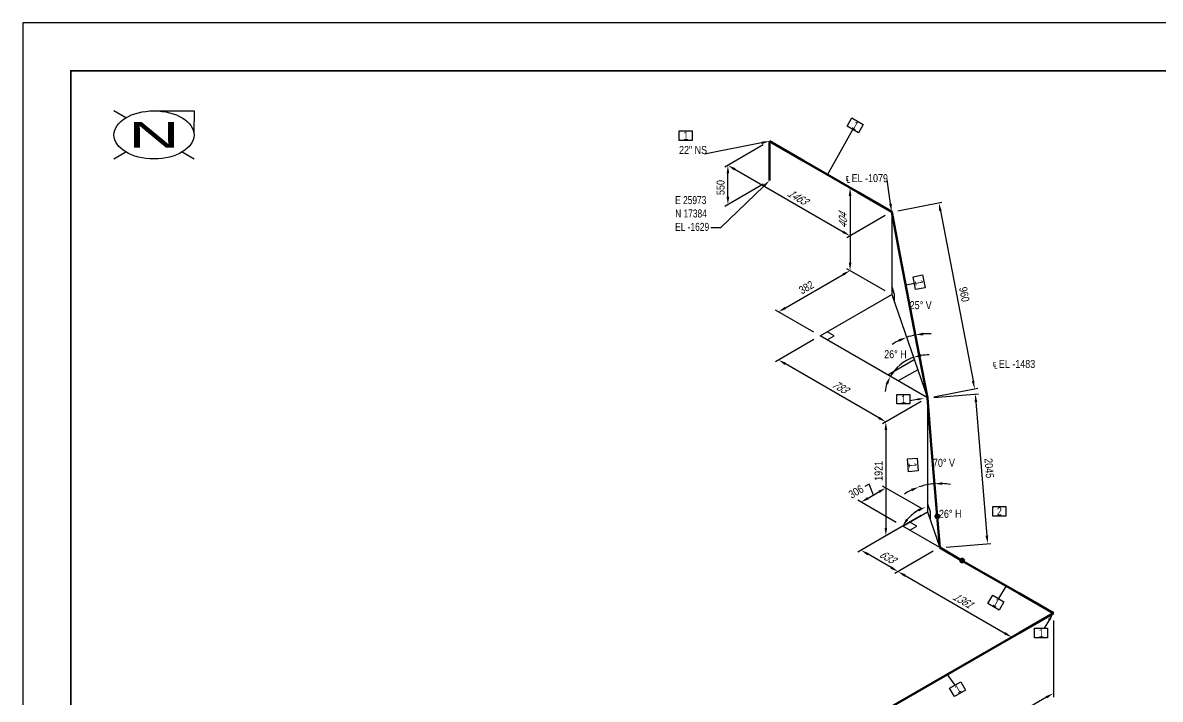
# Model space of a CAD drawing. Header units: millimetres. Extents: x 0 to 594, y 0 to 420.
# Drawn here: x 0 to 355.3, y 208.8 to 420 of the extents above; entities that cross this region are included whole.
import ezdxf
from ezdxf import colors
from ezdxf.entities.mleader import LeaderData, LeaderLine
from ezdxf.enums import TextEntityAlignment as Align
from ezdxf.math import Vec2, Vec3

# ---------------------------------------------------------------- set-up
doc = ezdxf.new("R2010")
doc.units = ezdxf.units.MM
doc.header["$LTSCALE"] = 0.25
for name, color, linetype in [('기울이기 상자', 7, 'Continuous'), ('용접', 1, 'Continuous'), ('주석', 7, 'Continuous'), ('치수', 1, 'Continuous')]:
    doc.layers.add(name, color=color, linetype=linetype)
doc.layers.add('파이프', color=3, linetype='Continuous', lineweight=70)
doc.styles.add('AdskIsoAnnotation', font='arial.ttf', dxfattribs={"width": 0.8, "height": 1})
doc.styles.add('AdskIsoMetric', font='arial.ttf', dxfattribs={"width": 0.8, "height": 2.5})
doc.styles.add('AdskIsoMetric-30', font='arial.ttf', dxfattribs={"width": 0.8, "height": 2.5})
doc.styles.add('AdskIsoMetric30', font='arial.ttf', dxfattribs={"width": 0.8, "oblique": 30, "height": 2.5})
doc.styles.add('MtXpl_', font='')
doc.styles.get("Standard").update_dxf_attribs({"font": 'arial.ttf'})
doc.styles.get('MtXpl_').set_extended_font_data('Gulim')
doc.dimstyles.new('AdskIsoMetric', dxfattribs={"dimtxt": 2.5, "dimasz": 2.5, "dimexe": 1, "dimexo": 2, "dimgap": 0.8, "dimtad": 1, "dimdec": 0, "dimrnd": 1, "dimzin": 0, "dimdsep": 46, "dimtxsty": 'AdskIsoMetric', "dimcen": 0, "dimclrt": 7, "dimadec": 0, "dimazin": 0, "dimtfac": 1, "dimtdec": 0, "dimtmove": 1, "dimatfit": 3, "dimfxl": 0, "dimfrac": 2, "dimtolj": 1, "dimtzin": 0, "dimarcsym": 0})

# ---------------------------------------------------------------- blocks, each defined once
blk = doc.blocks.new('*D17')
at = {"layer": 'Defpoints', "color": 0}
for p in [(276.0422854135028, 321.8029190913903), (276.9524187859504, 322.0940404838266), (278.8091778486052, 322.5443060863366), (282.5888249525115, 302.9046964219378)]:
    blk.add_point(p, dxfattribs=at)
at = {"layer": '치수', "color": 0, "lineweight": -2}
for start, end in [(116.2732573336766, 123.4399007306206), (100.8934015743968, 109.1066139367326), (86.56011478050871, 93.72675817745275)]:
    blk.add_arc((282.5888249525114, 302.9046964219378), 19.99999999999979, start, end, dxfattribs=at)
at = {"layer": '치수', "color": 0}
for points in [[(273.5750440972307, 321.2229782337242), (273.8964974195153, 320.4541400153475), (276.042285413503, 321.8029190913898)], [(281.3418743263232, 322.4491238250366), (281.2358417365978, 323.2756838859884), (278.8091778486053, 322.544306086336)]]:
    blk.add_solid(points, dxfattribs=at)
at = {"layer": '치수', "color": 7, "insert": (280.4709936420033, 331.8384226495152), "char_height": 2.5, "attachment_point": 5, "style": 'AdskIsoMetric'}
blk.add_mtext('\\A1;25° V', dxfattribs=at)
blk = doc.blocks.new('*D18')
at = {"layer": 'Defpoints', "color": 0}
for p in [(276.042285413503, 321.8029190913903), (265.2683168768225, 312.904696421938), (272.8899440055407, 312.15086905587), (282.5888249525116, 302.9046964219377)]:
    blk.add_point(p, dxfattribs=at)
at = {"layer": '치수', "color": 0, "lineweight": -2}
for start, end in [(87.69646359239348, 98.40153876456293), (109.1066139367324, 149.9999999999999), (160.7050751721694, 171.4101503443389)]:
    blk.add_arc((282.5888249525116, 302.9046964219377), 13.39999999999975, start, end, dxfattribs=at)
at = {"layer": '치수', "color": 0}
for points in [[(280.730020936656, 315.7561742914851), (280.5318917711767, 316.5656119223319), (278.2026434613759, 315.5665056104706)], [(269.5627953795663, 307.5062331202745), (270.3202045131995, 307.158704921802), (270.9840845418004, 309.6046964219377)]]:
    blk.add_solid(points, dxfattribs=at)
at = {"layer": '치수', "color": 7, "insert": (272.5943442073379, 316.5234533598761), "char_height": 2.5, "attachment_point": 5, "style": 'AdskIsoMetric'}
blk.add_mtext('\\A1;26° H', dxfattribs=at)
blk = doc.blocks.new('*D19')
at = {"layer": 'Defpoints', "color": 0}
for p in [(279.9177706184295, 275.0943620893042), (281.5092067093851, 275.5680561794406), (284.7823021507159, 276.1121724747566), (286.4142223255392, 256.1788627510055)]:
    blk.add_point(p, dxfattribs=at)
at = {"layer": '치수', "color": 0, "lineweight": -2}
for start, end in [(116.1214701230047, 123.2881135199488), (94.68031026976492, 108.9548267260606), (80.3470234758768, 87.51366687282086)]:
    blk.add_arc((286.4142223255392, 256.1788627510055), 19.99999999999969, start, end, dxfattribs=at)
at = {"layer": '치수', "color": 0}
for points in [[(277.4490015901904, 274.5209594416655), (277.768416990951, 273.7512723323792), (279.9177706184294, 275.0943620893042)], [(287.2898209887106, 275.7434444066454), (287.2738669114497, 276.5766250064335), (284.7823021507159, 276.1121724747566)]]:
    blk.add_solid(points, dxfattribs=at)
at = {"layer": '치수', "color": 7, "insert": (287.7438491224822, 282.6260297309138), "char_height": 2.5, "attachment_point": 5, "style": 'AdskIsoMetric'}
blk.add_mtext('\\A1;70° V', dxfattribs=at)
blk = doc.blocks.new('*D20')
at = {"layer": 'Defpoints', "color": 0}
for p in [(279.9177706184294, 275.0943620893045), (269.0937142498504, 266.1788627510055), (276.7235101046071, 265.433596493858), (286.4142223255393, 256.1788627510055)]:
    blk.add_point(p, dxfattribs=at)
at = {"layer": '치수', "color": 0, "lineweight": -2}
blk.add_arc((286.4142223255393, 256.1788627510056), 13.40000000000065, 119.6599018982294, 139.2949248278313, dxfattribs=at)
at = {"layer": '치수', "color": 0}
for points in [[(279.6117106157163, 268.2028978831536), (279.954736865075, 267.443439236027), (282.0615996817754, 268.8522473076665)], [(276.5958326770851, 264.6767954709072), (275.9161598618599, 265.1589669224556), (274.8094819148272, 262.8788627510058)]]:
    blk.add_solid(points, dxfattribs=at)
at = {"layer": '치수', "color": 7, "insert": (289.6894361480568, 266.7015627568354), "char_height": 2.5, "attachment_point": 5, "style": 'AdskIsoMetric'}
blk.add_mtext('\\A1;26° H', dxfattribs=at)
blk = doc.blocks.new('*D27')
at = {"layer": 'Defpoints', "color": 0}
for p in [(321.9234871626483, 235.6911297726225), (237.9152002447665, 187.1889227001967), (237.9152002456681, 162.1889227001959)]:
    blk.add_point(p, dxfattribs=at)
at = {"layer": '치수', "color": 0, "lineweight": -2}
for p, q in [((321.9234871627316, 233.3817286958379), (321.9234871635915, 209.5364292342294)), ((319.7584236541583, 209.4411297725013), (240.0802637550597, 163.4389227003162)), ((237.9152002448498, 184.8795216234122), (237.9152002457098, 161.0342221618036))]:
    blk.add_line(p, q, dxfattribs=at)
at = {"layer": '치수', "color": 0}
for points in [[(319.5500903208049, 209.8019736907332), (319.9667569875118, 209.0802858542694), (321.9234871635499, 210.6911297726217)], [(239.8719304217063, 163.7997666185481), (240.2885970884131, 163.0780787820843), (237.9152002456681, 162.1889227001959)]]:
    blk.add_solid(points, dxfattribs=at)
at = {"layer": '치수', "color": 7, "insert": (279.9193437045146, 189.0569235044983), "char_height": 2.5, "attachment_point": 5, "rotation": 30.000000003185455, "style": 'AdskIsoMetric30'}
blk.add_mtext('\\A1;7940', dxfattribs=at)
blk = doc.blocks.new('*D28')
at = {"layer": 'Defpoints', "color": 0}
for p in [(286.4142223255392, 256.1788627510054), (321.9234871626483, 235.6911297726225), (308.9334034819782, 228.1906147256951)]:
    blk.add_point(p, dxfattribs=at)
at = {"layer": '치수', "color": 0, "lineweight": -2}
for p, q in [((284.413983260016, 255.0239184429304), (272.4240191121075, 248.1008755500405)), ((275.589559882621, 247.4289675125057), (306.7679822442263, 229.4399949172674))]:
    blk.add_line(p, q, dxfattribs=at)
at = {"layer": '치수', "color": 0}
for points in [[(275.7977899145498, 247.789871052131), (275.3813298506923, 247.0680639728804), (273.4241386448691, 248.678347704078)], [(306.976212276155, 229.8008984568928), (306.5597522122976, 229.0790913776421), (308.9334034819782, 228.1906147256951)]]:
    blk.add_solid(points, dxfattribs=at)
at = {"layer": '치수', "color": 7, "insert": (293.4450186965037, 239.7430197039245), "char_height": 2.5, "attachment_point": 5, "rotation": 330.0164011231276, "style": 'AdskIsoMetric30'}
blk.add_mtext('\\A1;1361', dxfattribs=at)
blk = doc.blocks.new('*D29')
at = {"layer": 'Defpoints', "color": 0}
for p in [(282.5888249525115, 302.9046964219377), (286.4142223255392, 256.1788627510055), (301.3642046183534, 257.4028028821222)]:
    blk.add_point(p, dxfattribs=at)
at = {"layer": '치수', "color": 0, "lineweight": -2}
for p, q in [((284.5821559248867, 303.06788843942), (298.5354727315133, 304.2102325617956)), ((297.7427972671785, 301.6369728375856), (301.1602145965006, 259.8944665975911)), ((288.4075532979144, 256.3420547684876), (302.360870104541, 257.4843988908633))]:
    blk.add_line(p, q, dxfattribs=at)
at = {"layer": '치수', "color": 0}
for points in [[(298.15807455309, 301.670971174561), (297.3275199812671, 301.6029745006101), (297.5388072453258, 304.1286365530545)], [(301.5754918824121, 259.9284649345666), (300.7449373105891, 259.8604682606157), (301.3642046183534, 257.4028028821222)]]:
    blk.add_solid(points, dxfattribs=at)
at = {"layer": '치수', "color": 7, "insert": (301.8628707775618, 280.963135751108), "char_height": 2.5, "attachment_point": 5, "rotation": 274.68031026976206, "style": 'AdskIsoMetric'}
blk.add_mtext('\\A1;2045', dxfattribs=at)
blk = doc.blocks.new('*D30')
at = {"layer": 'Defpoints', "color": 0}
for p in [(271.4154501972694, 360.9632169119179), (297.3185322008109, 305.7394317498671), (282.5888249525115, 302.9046964219377)]:
    blk.add_point(p, dxfattribs=at)
at = {"layer": '치수', "color": 0, "lineweight": -2}
for p, q in [((273.3794111637092, 361.3411816223084), (287.1271379287888, 363.9869345950424)), ((286.6176133335571, 361.3430010317973), (296.8460763128227, 308.1943829579169)), ((284.5527859189513, 303.2826611323283), (298.3005126840308, 305.9284141050624))]:
    blk.add_line(p, q, dxfattribs=at)
at = {"layer": '치수', "color": 0}
for points in [[(287.0267718682321, 361.4217436797953), (286.2084547988821, 361.2642583837993), (286.1451574455689, 363.7979522398472)], [(297.2552348474977, 308.2731256059149), (296.4369177781477, 308.1156403099188), (297.3185322008109, 305.7394317498671)]]:
    blk.add_solid(points, dxfattribs=at)
at = {"layer": '치수', "color": 7, "insert": (294.1076802958111, 335.2259220425469), "char_height": 2.5, "attachment_point": 5, "rotation": 280.89340157439506, "style": 'AdskIsoMetric'}
blk.add_mtext('\\A1;960', dxfattribs=at)
blk = doc.blocks.new('*D31')
at = {"layer": 'Defpoints', "color": 0}
for p in [(233.2459350425307, 383.0003967613438), (271.4154501972695, 360.9632169119179), (258.4250691405357, 353.463216911861)]:
    blk.add_point(p, dxfattribs=at)
at = {"layer": '치수', "color": 0, "lineweight": -2}
for p, q in [((231.2459350425408, 381.8456962229587), (219.255553985802, 374.9230464920945)), ((222.420617495258, 374.250396761287), (256.2600056310746, 354.713216911861)), ((269.4154501972796, 359.8085163735328), (257.4250691405407, 352.8858666426685))]:
    blk.add_line(p, q, dxfattribs=at)
at = {"layer": '치수', "color": 0}
for points in [[(222.6289508285913, 374.6112406795305), (222.2122841619247, 373.8895528430435), (220.2555539857969, 375.500396761287)], [(256.4683389644079, 355.0740608301045), (256.0516722977412, 354.3523729936175), (258.4250691405357, 353.463216911861)]]:
    blk.add_solid(points, dxfattribs=at)
at = {"layer": '치수', "color": 7, "insert": (241.8265815289814, 365.6632554706286), "char_height": 2.5, "attachment_point": 5, "rotation": 329.99999999999994, "style": 'AdskIsoMetric30'}
blk.add_mtext('\\A1;1463', dxfattribs=at)
blk = doc.blocks.new('*D32')
at = {"layer": 'Defpoints', "color": 0}
for p in [(233.2459350425308, 383.0003967613439), (220.2555539857985, 375.5003967612898), (233.2459350425308, 370.752948047428)]:
    blk.add_point(p, dxfattribs=at)
at = {"layer": '치수', "color": 0, "lineweight": -2}
for p, q in [((231.2459350425308, 381.8456962229533), (219.2555539857985, 374.9230464920944)), ((231.2459350425308, 369.5982475090374), (219.2555539857985, 362.6755977781785)), ((220.2555539857985, 365.7529480473739), (220.2555539857985, 373.0003967612898))]:
    blk.add_line(p, q, dxfattribs=at)
at = {"layer": '치수', "color": 0}
for points in [[(219.8388873191318, 373.0003967612898), (220.6722206524651, 373.0003967612898), (220.2555539857985, 375.5003967612898)], [(219.8388873191318, 365.7529480473739), (220.6722206524651, 365.7529480473739), (220.2555539857985, 363.2529480473739)]]:
    blk.add_solid(points, dxfattribs=at)
at = {"layer": '치수', "color": 7, "insert": (217.9892544725455, 368.5762237702758), "char_height": 2.5, "attachment_point": 5, "rotation": 90, "style": 'AdskIsoMetric-30'}
blk.add_mtext('\\A1;550', dxfattribs=at)
blk = doc.blocks.new('*D33')
at = {"layer": 'Defpoints', "color": 0}
for p in [(249.0687142203728, 322.257541376404), (236.0783331636057, 314.7575413764037), (282.5888249525115, 302.9046964219377)]:
    blk.add_point(p, dxfattribs=at)
at = {"layer": '치수', "color": 0, "lineweight": -2}
for p, q in [((247.0687142203728, 321.1028408380249), (235.0783331636057, 314.1801911072141)), ((267.4333803862832, 296.6546964219374), (238.2433966730668, 313.5075413764037)), ((280.5888249525115, 301.7499958835585), (268.5984438957443, 294.8273461527477))]:
    blk.add_line(p, q, dxfattribs=at)
at = {"layer": '치수', "color": 0}
for points in [[(238.4517300064001, 313.8683852946472), (238.0350633397334, 313.1466974581602), (236.0783331636057, 314.7575413764037)], [(267.6417137196165, 297.0155403401809), (267.2250470529499, 296.2938525036939), (269.5984438957443, 295.4046964219374)]]:
    blk.add_solid(points, dxfattribs=at)
at = {"layer": '치수', "color": 7, "insert": (255.1055407032397, 306.3900598168721), "char_height": 2.5, "attachment_point": 5, "rotation": 329.99999999999994, "style": 'AdskIsoMetric30'}
blk.add_mtext('\\A1;783', dxfattribs=at)
blk = doc.blocks.new('*D34')
at = {"layer": 'Defpoints', "color": 0}
for p in [(258.4250691405023, 342.6594354081752), (271.4154501972695, 335.1594354081749), (249.0687142203729, 322.2575413764041)]:
    blk.add_point(p, dxfattribs=at)
at = {"layer": '치수', "color": 0, "lineweight": -2}
for p, q in [((238.2433966730668, 331.0075413764044), (256.2600056310412, 341.4094354081752)), ((269.4154501972695, 336.3141359465542), (257.4250691405023, 343.2367856773649)), ((247.0687142203729, 323.4122419147834), (235.0783331636057, 330.334891645594))]:
    blk.add_line(p, q, dxfattribs=at)
at = {"layer": '치수', "color": 0}
for points in [[(256.0516722977079, 341.7702793264187), (256.4683389643745, 341.0485914899317), (258.4250691405023, 342.6594354081752)], [(238.0350633397335, 331.368385294648), (238.4517300064001, 330.6466974581609), (236.0783331636057, 329.7575413764044)]]:
    blk.add_solid(points, dxfattribs=at)
at = {"layer": '치수', "color": 7, "insert": (244.764578525928, 337.3904293099912), "char_height": 2.5, "attachment_point": 5, "rotation": 30.0000000000001, "style": 'AdskIsoMetric-30'}
blk.add_mtext('\\A1;382', dxfattribs=at)
blk = doc.blocks.new('*D35')
at = {"layer": 'Defpoints', "color": 0}
for p in [(271.4154501972696, 360.963216911918), (258.4250691405026, 342.6594354081753), (271.4154501972696, 335.159435408175)]:
    blk.add_point(p, dxfattribs=at)
at = {"layer": '치수', "color": 0, "lineweight": -2}
for p, q in [((258.4250691405026, 365.9632169119183), (258.4250691405026, 345.1594354081753)), ((269.4154501972696, 336.3141359465542), (257.4250691405026, 343.2367856773649))]:
    blk.add_line(p, q, dxfattribs=at)
at = {"layer": '치수', "color": 0}
for points in [[(258.0084024738359, 365.9632169119183), (258.8417358071692, 365.9632169119183), (258.4250691405026, 368.4632169119183)], [(258.0084024738359, 345.1594354081753), (258.8417358071692, 345.1594354081753), (258.4250691405026, 342.6594354081753)]]:
    blk.add_solid(points, dxfattribs=at)
at = {"layer": '치수', "color": 7, "insert": (256.1587696272429, 358.1397747940913), "char_height": 2.5, "attachment_point": 5, "rotation": 90, "style": 'AdskIsoMetric30'}
blk.add_mtext('\\A1;404', dxfattribs=at)
blk = doc.blocks.new('*D36')
at = {"layer": 'Defpoints', "color": 0}
for p in [(274.8554897569206, 262.8523001109883), (286.4142223255392, 256.1788627510054), (261.8651087001534, 255.352300110988)]:
    blk.add_point(p, dxfattribs=at)
at = {"layer": '치수', "color": 0, "lineweight": -2}
for p, q in [((272.8554897569206, 261.6975995726091), (260.8651087001534, 254.7749498417984)), ((271.258777759311, 249.9288627510051), (264.0301722096145, 254.102300110988)), ((284.4142223255392, 255.0241622126261), (272.4238412687721, 248.1015124818155))]:
    blk.add_line(p, q, dxfattribs=at)
at = {"layer": '치수', "color": 0}
for points in [[(264.2385055429478, 254.4631440292315), (263.8218388762812, 253.7414561927445), (261.8651087001534, 255.352300110988)], [(271.4671110926444, 250.2897066692486), (271.0504444259777, 249.5680188327616), (273.4238412687721, 248.6788627510051)]]:
    blk.add_solid(points, dxfattribs=at)
at = {"layer": '치수', "color": 7, "insert": (269.9107744977224, 253.3240300650413), "char_height": 2.5, "attachment_point": 5, "rotation": 330.00000000000006, "style": 'AdskIsoMetric30'}
blk.add_mtext('\\A1;633', dxfattribs=at)
blk = doc.blocks.new('*D37')
at = {"layer": 'Defpoints', "color": 0}
for p in [(269.5984438957443, 274.8171432678967), (282.5888249525116, 267.3171432678963), (274.8554897569205, 262.8523001109883)]:
    blk.add_point(p, dxfattribs=at)
at = {"layer": '치수', "color": 0, "lineweight": -2}
for p, q in [((264.4145516587927, 275.9992216894427), (263.0289110127376, 275.1992216894427)), ((265.7317762979488, 272.5847216894427), (264.4145516587927, 275.9992216894427)), ((280.5888249525115, 268.4718438062756), (268.5984438957443, 275.3944935370863)), ((272.8554897569205, 264.0070006493675), (260.8651087001534, 270.9296503801782)), ((264.0301722096145, 271.6023001109886), (267.4333803862831, 273.5671432678967))]:
    blk.add_line(p, q, dxfattribs=at)
at = {"layer": '치수', "color": 0}
for points in [[(267.2250470529498, 273.9279871861402), (267.6417137196165, 273.2062993496531), (269.5984438957443, 274.8171432678967)], [(263.8218388762812, 271.9631440292321), (264.2385055429478, 271.2414561927451), (261.8651087001534, 270.3523001109886)]]:
    blk.add_solid(points, dxfattribs=at)
at = {"layer": '치수', "color": 7, "insert": (260.2926947607484, 273.6194664997956), "char_height": 2.5, "attachment_point": 5, "rotation": 30.00000000000068, "style": 'AdskIsoMetric-30'}
blk.add_mtext('\\A1;306', dxfattribs=at)
blk = doc.blocks.new('*D38')
at = {"layer": 'Defpoints', "color": 0}
for p in [(282.5888249525116, 302.9046964219378), (282.5888249525117, 267.3171432678965), (269.5984438957446, 259.8171432678961)]:
    blk.add_point(p, dxfattribs=at)
at = {"layer": '치수', "color": 0, "lineweight": -2}
for p, q in [((280.5888249525116, 301.7499958835586), (268.5984438957446, 294.8273461527479)), ((269.5984438957446, 292.9046964219376), (269.5984438957446, 262.3171432678961)), ((280.5888249525117, 266.1624427295172), (268.5984438957446, 259.2397929987065))]:
    blk.add_line(p, q, dxfattribs=at)
at = {"layer": '치수', "color": 0}
for points in [[(269.1817772290779, 292.9046964219376), (270.0151105624113, 292.9046964219376), (269.5984438957446, 295.4046964219376)], [(269.1817772290779, 262.3171432678961), (270.0151105624113, 262.3171432678961), (269.5984438957446, 259.8171432678961)]]:
    blk.add_solid(points, dxfattribs=at)
at = {"layer": '치수', "color": 7, "insert": (267.3321443824851, 280.112471210872), "char_height": 2.5, "attachment_point": 5, "rotation": 90, "style": 'AdskIsoMetric-30'}
blk.add_mtext('\\A1;1921', dxfattribs=at)
blk = doc.blocks.new('절곡부-4-Iso2DSkew90')
at = {"color": 0, "linetype": 'ByBlock', "lineweight": -2, "extrusion": (6.25102794684056e-11, -0.8164965809286668, -0.5773502691882956)}
for p, q in [((-10.6066017180336, 6.123724356266582), (-7.071067426139996e-05, 4.082482681388412e-05)), ((-7.071067425801575e-05, -4.082482682305607e-05), (-10.60660171757312, -6.123724357615146)), ((-7.071067425826151e-05, -4.082482682291417e-05), (-7.071067425826151e-05, -4.082482682291417e-05))]:
    blk.add_line(p, q, dxfattribs=at)
blk = doc.blocks.new('엘보우-1-Iso3DSkew156')
at = {"color": 0, "linetype": 'ByBlock', "lineweight": -2, "extrusion": (-0.6856516807680054, -0.1963333110259584, 0.7009529254105396)}
for p, q in [((-0.7930256981056103, 9.773557060045087), (-7.930235036344025e-06, 9.773530014528635e-05)), ((7.070801789667449e-05, -4.084381721355825e-05), (7.070821356176297, -4.084393023544326)), ((0.0001067353223559226, -5.311658789013422e-05), (0.0001067353223559226, -5.311658789013422e-05))]:
    blk.add_line(p, q, dxfattribs=at)
blk = doc.blocks.new('절곡부-1-Iso2DSkew0')
at = {"color": 0, "linetype": 'ByBlock', "lineweight": -2, "extrusion": (0.7071067811865476, 0.408248290463863, -0.5773502691896257)}
for p, q in [((-2.664535259100376e-15, -12.24744871391589), (-1.355252715606881e-20, -8.164965809512049e-05)), ((7.07106781206881e-05, -4.08248290471973e-05), (10.60660171779822, -6.123724356957958)), ((7.071067812068811e-05, -4.082482904756027e-05), (7.071067812068811e-05, -4.082482904756027e-05))]:
    blk.add_line(p, q, dxfattribs=at)
blk = doc.blocks.new('절곡부-5-Iso2DSkew90')
at = {"color": 0, "linetype": 'ByBlock', "lineweight": -2, "extrusion": (0.4999998648089879, -0.2886753687527528, -0.8164965809275972)}
for p, q in [((-10.60660171779564, 6.12372435695943), (-7.071064519583208e-05, 4.082481003840556e-05)), ((-1.855295891866148e-05, -0.0002800879409042338), (-1.855295891866148e-05, -0.0002800879409042338)), ((1.714985380702861e-05, -8.911322684623686e-05), (2.572479268740891, -13.36699025061324))]:
    blk.add_line(p, q, dxfattribs=at)
blk = doc.blocks.new('절곡부-1-Iso3DSkew119')
at = {"color": 0, "linetype": 'ByBlock', "lineweight": -2, "extrusion": (0.980340616397964, 0.1121332192609131, -0.1623527547614891)}
for p, q in [((-2.572484813717808, 13.36698777690836), (-1.714993221835807e-05, 8.911342571009872e-05)), ((5.161021858022987e-06, -0.0003125208975881301), (5.161021858022987e-06, -0.0003125208975881301)), ((7.93026992979535e-06, -9.773575770671492e-05), (1.189538168613709, -14.66033505300894))]:
    blk.add_line(p, q, dxfattribs=at)
blk = doc.blocks.new('Buttweld')
at = {"lineweight": -2}
blk.add_hatch(color=0, dxfattribs=at).paths.add_polyline_path([(0.04399514976077742, -0.002606086945810659), (0.04330731180660574, 0.005255936846196026), (0.04126469755226539, 0.01287907702365859), (0.03792937079826185, 0.02003170832977988), (0.03340267376025871, 0.0264965016817295), (0.02782214783713649, 0.03207702760485173), (0.02135735448518687, 0.03660372464285486), (0.01420472317906558, 0.03993905139685841), (0.006581583001603011, 0.04198166565119876), (-0.001280440790403681, 0.04266950360537045), (-0.009142464582410366, 0.04198166565119876), (-0.01676560475987293, 0.03993905139685841), (-0.02391823606599422, 0.03660372464285487), (-0.03038302941794385, 0.03207702760485173), (-0.03596355534106607, 0.02649650168172951), (-0.04049025237906921, 0.02003170832977988), (-0.04382557913307276, 0.0128790770236586), (-0.0458681933874131, 0.005255936846196026), (-0.04655603134158478, -0.002606086945810653), (-0.0458681933874131, -0.01046811073781733), (-0.04382557913307276, -0.01809125091527991), (-0.04049025237906921, -0.02524388222140119), (-0.03596355534106607, -0.03170867557335082), (-0.03038302941794385, -0.03728920149647304), (-0.02391823606599425, -0.04181589853447618), (-0.01676560475987292, -0.04515122528847974), (-0.009142464582410366, -0.04719383954282007), (-0.001280440790403688, -0.04788167749699176), (0.006581583001602991, -0.04719383954282008), (0.01420472317906554, -0.04515122528847974), (0.02135735448518687, -0.04181589853447618), (0.02782214783713648, -0.03728920149647305), (0.0334026737602587, -0.03170867557335083), (0.03792937079826184, -0.02524388222140123), (0.04126469755226539, -0.0180912509152799), (0.04330731180660574, -0.01046811073781735)], is_closed=False, flags=0)
blk = doc.blocks.new('AnnoRect')
at = {"color": 0, "linetype": 'ByBlock', "lineweight": -2}
blk.add_wipeout([(-0.8095147142857141, -0.5999939999999999), (-0.8095147142857141, 0.5999939999999997), (0.8095147142857136, 0.5999939999999997), (0.8095147142857136, -0.5999939999999997)], dxfattribs=at)
blk.add_lwpolyline([(-0.8095147142857141, -0.5999939999999999), (-0.8095147142857141, 0.5999940000000001), (0.8095147142857141, 0.5999940000000004), (0.8095147142857141, -0.5999939999999997)], close=True, dxfattribs=at)
at = {"color": 0, "linetype": 'ByBlock', "lineweight": -2, "style": 'AdskIsoAnnotation', "width": 0.8}
blk.add_attdef('XX', text='', height=1, dxfattribs=at).set_placement((0, 0), align=Align.MIDDLE_CENTER)

msp = doc.modelspace()

# ---------------------------------------------------------------- hatches: boundary and pattern name
at = {"layer": '기울이기 상자', "extrusion": (-2.246935108310639e-14, 1.226286319423912e-13, -1)}
h = msp.add_hatch(dxfattribs=at)
h.set_pattern_fill('LINE', color=256, angle=150.0000000000003, style=0)
h.set_pattern_definition([(150.0000000000003, (0, 0), (-1.587499999999986, -2.7496306570156), [])])
h.paths.add_polyline_path([(-269.1888249525115, 310.6411900290788), (-274.2087972694769, 307.7429076605544), (-279.795481263701, 310.968381168497), (-278.1221564824492, 315.7988513926484)], flags=0)

# ---------------------------------------------------------------- linework, layer by layer
at = {"color": 0, "linetype": 'ByBlock', "lineweight": 25}
for p, q in [((32.1611652351682, 390.3033008528803), (28.50000000000006, 392.4999999939812)), ((42.00000000000006, 392.4759614706074), (53.50000000000006, 392.4999999939812)), ((53.50000000000006, 392.4999999939812), (53.38839062276548, 385.9999999939812)), ((28.49999999999994, 377.4999999939812), (32.16116523516808, 379.6966991350821)), ((49.8388347648318, 379.6966991350821), (53.49999999999994, 377.4999999939812))]:
    msp.add_line(p, q, dxfattribs=at)
at = {"color": 0, "linetype": 'ByBlock', "lineweight": -2}
msp.add_line((41, 385), (41, 385), dxfattribs=at)
msp.add_line((41, 385), (41, 385), dxfattribs=at)
msp.add_line((41, 385), (41, 385), dxfattribs=at)
msp.add_line((41, 385), (41, 385), dxfattribs=at)
msp.add_line((41, 385), (41, 385), dxfattribs=at)
at = {"color": 0, "linetype": 'ByBlock', "lineweight": 25}
msp.add_ellipse((40.99999999999994, 384.9999999939812), major_axis=(12.5, 0), ratio=0.6, dxfattribs=at)
at = {"layer": '기울이기 상자', "extrusion": (-3.828267993909964e-13, -2.202910408792702e-15, -1), "elevation": -1.025686495247333e-10}
msp.add_lwpolyline([(-271.4154501972695, 360.9632169119179), (-271.4154501972695, 335.1594354081749), (-282.5888249525115, 302.9046964219377)], dxfattribs=at)
at = {"layer": '기울이기 상자', "color": 1, "extrusion": (-3.828267993909964e-13, -2.202910408792702e-15, -1)}
msp.add_lwpolyline([(-271.4154501972695, 337.6994354081749), (-272.2468607187236, 335.2993611291545), (-272.2468607187236, 332.7593611291545)], dxfattribs=at)
at = {"layer": '기울이기 상자'}
for points in [[(282.5888249525115, 302.9046964219377), (249.0687142203728, 322.2575413764041), (271.4154501972695, 335.1594354081749)], [(286.4142223255392, 256.1788627510055), (274.8554897569206, 262.8523001109883), (282.5888249525116, 267.3171432678964)]]:
    msp.add_lwpolyline(points, close=True, dxfattribs=at)
at = {"layer": '기울이기 상자', "color": 1}
for points in [[(251.2684187459853, 320.9875413764041), (253.4681232715978, 322.2575413764041), (251.2684187459853, 323.5275413764041)], [(277.0551942825331, 261.5823001109883), (279.2548988081456, 262.8523001109883), (277.0551942825331, 264.1223001109883)]]:
    msp.add_lwpolyline(points, dxfattribs=at)
at = {"layer": '기울이기 상자', "extrusion": (1.088626309516051e-13, -5.830085534228059e-14, -1)}
msp.add_lwpolyline([(-282.5888249525115, 302.9046964219377), (-282.5888249525116, 267.3171432678964), (-286.4142223255392, 256.1788627510055)], dxfattribs=at)
at = {"layer": '기울이기 상자', "color": 1, "extrusion": (1.088626309516051e-13, -5.83008553422806e-14, -1)}
msp.add_lwpolyline([(-282.5888249525116, 269.8571432678964), (-283.4138743193146, 267.4548748519325), (-283.4138743193146, 264.9148748519324)], dxfattribs=at)
at = {"layer": '파이프'}
for points in [[(243.8525367603307, 376.8766724043835), (260.808848479459, 367.0869412688826)], [(273.9879294660205, 347.5962266612623), (280.0163401387491, 316.2716841991059)], [(283.7783631211096, 288.2443613691194), (285.6211966274387, 265.9524198109393)], [(293.4850436819107, 252.094469727348), (311.3168854445285, 241.8148541289393)], [(311.3168854450724, 229.5674054150059), (270.5252987778022, 206.0163718689619)]]:
    msp.add_lwpolyline(points, dxfattribs=at)

# ---------------------------------------------------------------- block references
at = {"layer": '용접', "xscale": 20, "yscale": 20, "zscale": 20}
for p, rotation in [((285.6211966274426, 265.9524198109397), 94.13971787892658), ((293.4850436819112, 252.0944697273481), 270.0019956350998)]:
    msp.add_blockref('Buttweld', p, dxfattribs=dict(at, rotation=rotation))
at = {"layer": '파이프'}
for name, p in [('절곡부-1-Iso2DSkew0', (233.2459350425307, 383.0003967613438)), ('절곡부-5-Iso2DSkew90', (271.4154501972733, 360.9632169119157)), ('절곡부-1-Iso3DSkew119', (282.5888249525103, 302.904696421934)), ('엘보우-1-Iso3DSkew156', (286.4142223255379, 256.1788627510047)), ('절곡부-4-Iso2DSkew90', (321.9234871626483, 235.6911297726225))]:
    msp.add_blockref(name, p, dxfattribs=at)

# ---------------------------------------------------------------- texts
at = {"color": 0, "linetype": 'ByBlock', "lineweight": 40, "width": 2}
msp.add_text('N', height=8, dxfattribs=at).set_placement((40.99999999999994, 384.9999999939812), align=Align.MIDDLE_CENTER)
at = {"layer": '주석', "style": 'MtXpl_', "width": 0.8}
for s, p in [('E 25973', (203.7789904502056, 363.3964301955418)), ('N 17384', (203.7871759890869, 359.2195316052735)), ('EL -1629', (203.7789904502056, 355.0426330150052))]:
    msp.add_text(s, height=2.5, dxfattribs=at).set_placement(p)
at = {"layer": '주석', "char_height": 2.5, "attachment_point": 7, "style": 'AdskIsoAnnotation'}
for s, insert in [('{\\Q0;22" NS}', (205.0000000000012, 378.9999999999985)), ('{\\Q0;℄ EL -1079}', (256.9999999999997, 370.0000000000005)), ('{\\Q0;℄ EL -1483}', (302.9999999999997, 311.9999999999992))]:
    msp.add_mtext(s, dxfattribs=dict(at, insert=insert))

# ---------------------------------------------------------------- dimensions: what is measured, and where the dimension line sits
at = {"layer": '치수'}
for base, p1, p2, angle, text, override, picture, middle in [((220.2555539857985, 375.5003967612898), (233.2459350425307, 370.7529480474279), (233.2459350425307, 383.0003967613438), 90.000000000006, '550', {"dimtad": 0, "dimlfac": 44.90731195102489, "dimtxsty": 'AdskIsoMetric-30', "dimse1": 0, "dimse2": 0, "dimsd1": 0, "dimsd2": 0, "dimtmove": 1}, '*D32', (217.9892544725455, 368.5762237702758)), ((258.4250691405357, 353.463216911861), (233.2459350425307, 383.0003967613438), (271.4154501972695, 360.9632169119179), 329.9999999999999, '1463', {"dimtad": 0, "dimlfac": 33.1867668638667, "dimtxsty": 'AdskIsoMetric30', "dimse1": 0, "dimse2": 0, "dimsd1": 0, "dimsd2": 0, "dimtmove": 1}, '*D31', (241.8265815289814, 365.6632554706286)), ((258.4250691405026, 342.6594354081753), (271.4154501972695, 360.9632169119179), (271.4154501972695, 335.1594354081749), 270, '404', {"dimtad": 0, "dimlfac": 15.64363734600086, "dimtxsty": 'AdskIsoMetric30', "dimse1": 1, "dimse2": 0, "dimsd1": 0, "dimsd2": 0, "dimtmove": 1}, '*D35', (256.1587696272429, 358.1397747940913)), ((297.3185322008109, 305.7394317498671), (271.4154501972695, 360.9632169119179), (282.5888249525115, 302.9046964219377), 280.893401574395, '960', {"dimtad": 0, "dimlfac": 16.23341068541194, "dimtxsty": 'AdskIsoMetric', "dimse1": 0, "dimse2": 0, "dimsd1": 0, "dimsd2": 0, "dimtmove": 1}, '*D30', (294.1076802958111, 335.2259220425469)), ((258.4250691405023, 342.6594354081752), (249.0687142203728, 322.2575413764041), (271.4154501972695, 335.1594354081749), 30.0000000000001, '382', {"dimtad": 0, "dimlfac": 14.79761804971172, "dimtxsty": 'AdskIsoMetric-30', "dimse1": 0, "dimse2": 0, "dimsd1": 0, "dimsd2": 0, "dimtmove": 1}, '*D34', (244.764578525928, 337.3904293099912)), ((236.0783331636057, 314.7575413764037), (282.5888249525115, 302.9046964219377), (249.0687142203728, 322.2575413764041), 150, '783', {"dimtad": 0, "dimlfac": 20.21886709270084, "dimtxsty": 'AdskIsoMetric30', "dimse1": 0, "dimse2": 0, "dimsd1": 0, "dimsd2": 0, "dimtmove": 1}, '*D33', (255.1055407032397, 306.3900598168721)), ((269.5984438957446, 259.8171432678961), (282.5888249525115, 302.9046964219377), (282.5888249525116, 267.3171432678964), 270, '1921', {"dimtad": 0, "dimlfac": 53.97772057227982, "dimtxsty": 'AdskIsoMetric-30', "dimse1": 0, "dimse2": 0, "dimsd1": 0, "dimsd2": 0, "dimtmove": 1}, '*D38', (267.3321443824851, 280.112471210872)), ((301.3642046183534, 257.4028028821222), (282.5888249525115, 302.9046964219377), (286.4142223255392, 256.1788627510055), 274.6803102697621, '2045', {"dimtad": 0, "dimlfac": 43.63042784262085, "dimtxsty": 'AdskIsoMetric', "dimse1": 0, "dimse2": 0, "dimsd1": 0, "dimsd2": 0, "dimtmove": 1}, '*D29', (301.8628707775618, 280.963135751108)), ((269.5984438957443, 274.8171432678967), (274.8554897569206, 262.8523001109883), (282.5888249525116, 267.3171432678964), 30.00000000000069, '306', {"dimtad": 0, "dimlfac": 34.29320910480381, "dimtxsty": 'AdskIsoMetric-30', "dimse1": 0, "dimse2": 0, "dimsd1": 0, "dimsd2": 0, "dimtmove": 1}, '*D37', (262.3360906897101, 274.7992216894427)), ((261.8651087001534, 255.352300110988), (286.4142223255392, 256.1788627510055), (274.8554897569206, 262.8523001109883), 150.0000000000001, '633', {"dimtad": 0, "dimlfac": 47.4013140359815, "dimtxsty": 'AdskIsoMetric30', "dimse1": 0, "dimse2": 0, "dimsd1": 0, "dimsd2": 0, "dimtmove": 1}, '*D36', (269.9107744977224, 253.3240300650413)), ((308.9334034819782, 228.1906147256951), (286.4142223255392, 256.1788627510055), (321.9234871626483, 235.6911297726225), 330.0164011231276, '1361', {"dimtad": 0, "dimlfac": 33.18763904636887, "dimtxsty": 'AdskIsoMetric30', "dimse1": 0, "dimse2": 1, "dimsd1": 0, "dimsd2": 0, "dimtmove": 1}, '*D28', (293.4450186965037, 239.7430197039245)), ((237.9152002456681, 162.1889227001959), (321.9234871626483, 235.6911297726225), (237.9152002447665, 187.1889227001967), 210.0000000031855, '7940', {"dimtad": 0, "dimlfac": 81.84942273769676, "dimtxsty": 'AdskIsoMetric30', "dimse1": 0, "dimse2": 0, "dimsd1": 0, "dimsd2": 0, "dimtmove": 1}, '*D27', (279.9193437045146, 189.0569235044983))]:
    dim = msp.add_linear_dim(base=base, p1=p1, p2=p2, angle=angle, text=text, dimstyle='AdskIsoMetric', override=override, dxfattribs=at)
    dim.commit()
    dim.dimension.update_dxf_attribs({"geometry": picture, "text_midpoint": middle, "dimtype": 160})
for base, center, p1, p2, text, override, picture, middle in [((276.9524187859504, 322.0940404838266), (282.5888249525115, 302.9046964219377), (278.8091778486052, 322.5443060863366), (276.0422854135029, 321.8029190913904), '25° V', {"dimexe": 19.9999999999998, "dimexo": 0, "dimtad": 4, "dimtih": 0, "dimse1": 1, "dimse2": 1, "dimsd1": 0, "dimsd2": 0}, '*D17', (280.4709936420033, 331.8384226495152)), ((272.8899440055407, 312.15086905587), (282.5888249525115, 302.9046964219377), (265.2683168768225, 312.9046964219379), (276.042285413503, 321.8029190913903), '26° H', {"dimexe": 13.39999999999974, "dimexo": 0, "dimtad": 4, "dimtih": 0, "dimse1": 1, "dimse2": 1, "dimsd1": 0, "dimsd2": 0}, '*D18', (272.5943442073379, 316.5234533598761)), ((281.5092067093851, 275.5680561794406), (286.4142223255392, 256.1788627510055), (284.7823021507159, 276.1121724747566), (279.9177706184295, 275.0943620893042), '70° V', {"dimexe": 19.99999999999972, "dimexo": 0, "dimtad": 4, "dimtih": 0, "dimse1": 1, "dimse2": 1, "dimsd1": 0, "dimsd2": 0}, '*D19', (287.7438491224822, 282.6260297309139)), ((276.7235101046071, 265.433596493858), (286.4142223255392, 256.1788627510055), (269.0937142498504, 266.1788627510055), (279.9177706184294, 275.0943620893045), '26° H', {"dimexe": 13.40000000000069, "dimexo": 0, "dimtad": 4, "dimtih": 0, "dimse1": 1, "dimse2": 1, "dimsd1": 0, "dimsd2": 0}, '*D20', (289.6894361480568, 266.7015627568354))]:
    dim = msp.add_angular_dim_3p(base=base, center=center, p1=p1, p2=p2, text=text, dimstyle='AdskIsoMetric', override=override, dxfattribs=at)
    dim.commit()
    dim.dimension.update_dxf_attribs({"geometry": picture, "text_midpoint": middle, "dimtype": 165})

# ---------------------------------------------------------------- leaders
at = {"layer": '주석'}
ml = msp.add_multileader_mtext('Standard', dxfattribs=at)
ml.set_content('')
ml.set_leader_properties()
ml.build(insert=Vec2(0, 0))
ml.multileader.update_dxf_attribs({"dogleg_length": 0, "arrow_head_size": 0})
ctx = ml.context
ctx.base_point, ctx.arrow_head_size = Vec3(259.2651035044997, 386.6922592024438), 0
notes = []
notes.append((ctx, [(0, (1, 1, 0), (259.2651035044997, 386.6922592024438), (-1, 0), 0, [(0, [(251.3247952841481, 372.562561934203)], 0, [])])]))
ctx.mtext, ml.multileader.dxf.content_type = None, 0
ml = msp.add_multileader_mtext('Standard', dxfattribs=at)
ml.set_content('')
ml.set_leader_properties()
ml.build(insert=Vec2(0, 0))
ml.multileader.update_dxf_attribs({"dogleg_length": 0, "arrow_head_size": 2.5})
ctx = ml.context
ctx.base_point, ctx.arrow_head_size = Vec3(213, 379), 2.5
notes.append((ctx, [(0, (1, 1, 0), (213, 379), (-1, 0), 0, [(0, [(233.2459350425307, 383.0003967613438)], 0, [])])]))
ctx.mtext, ml.multileader.dxf.content_type = None, 0
ml = msp.add_multileader_mtext('Standard', dxfattribs=at)
ml.set_content('')
ml.set_leader_properties()
ml.build(insert=Vec2(0, 0))
ml.multileader.update_dxf_attribs({"dogleg_length": 3.061862178478973, "arrow_head_size": 2.5})
ctx = ml.context
ctx.base_point, ctx.arrow_head_size = Vec3(214.9381378215218, 355.9999999999998), 2.5
notes.append((ctx, [(0, (1, 1, 0), (218.0000000000008, 355.9999999999998), (-1, 0), 3.061862178478973, [(0, [(233.245935042532, 370.7529480474302)], 0, [])])]))
ctx.mtext, ml.multileader.dxf.content_type = None, 0
ml = msp.add_multileader_mtext('Standard', dxfattribs=at)
ml.set_content('')
ml.set_leader_properties()
ml.build(insert=Vec2(0, 0))
ml.multileader.update_dxf_attribs({"dogleg_length": 0, "arrow_head_size": 2.5})
ctx = ml.context
ctx.base_point, ctx.arrow_head_size = Vec3(269.999999999998, 371.0000000000005), 2.5
notes.append((ctx, [(0, (1, 1, 0), (269.999999999998, 371.0000000000005), (-1, 0), 0, [(0, [(271.4154501972695, 360.9632169119179)], 0, [])])]))
ctx.mtext, ml.multileader.dxf.content_type = None, 0
ml = msp.add_multileader_mtext('Standard', dxfattribs=at)
ml.set_content('')
ml.set_leader_properties()
ml.build(insert=Vec2(0, 0))
ml.multileader.update_dxf_attribs({"dogleg_length": 0, "arrow_head_size": 0})
ctx = ml.context
ctx.base_point, ctx.arrow_head_size = Vec3(278.5294995848465, 338.703769742433), 0
notes.append((ctx, [(0, (1, 1, 0), (278.5294995848465, 338.703769742433), (-1, 0), 0, [(0, [(275.8049124756072, 338.1549054695513)], 0, [])])]))
ctx.mtext, ml.multileader.dxf.content_type = None, 0
ml = msp.add_multileader_mtext('Standard', dxfattribs=at)
ml.set_content('')
ml.set_leader_properties()
ml.build(insert=Vec2(0, 0))
ml.multileader.update_dxf_attribs({"dogleg_length": 0, "arrow_head_size": 2.009779643286896})
ctx = ml.context
ctx.base_point, ctx.arrow_head_size = Vec3(277.0475735714293, 302.0000000000005), 2.009779643286896
notes.append((ctx, [(0, (1, 1, 0), (277.0475735714293, 302.0000000000005), (-1, 0), 0, [(0, [(281.4553901960325, 302.7196453751318)], 0, [])])]))
ctx.mtext, ml.multileader.dxf.content_type = None, 0
ml = msp.add_multileader_mtext('Standard', dxfattribs=at)
ml.set_content('')
ml.set_leader_properties()
ml.build(insert=Vec2(0, 0))
ml.multileader.update_dxf_attribs({"dogleg_length": 0, "arrow_head_size": 0})
ctx = ml.context
ctx.base_point, ctx.arrow_head_size = Vec3(304.7708690701098, 240.286980059548), 0
notes.append((ctx, [(0, (1, 1, 0), (304.7708690701098, 240.286980059548), (-1, 0), 0, [(0, [(307.1312901007933, 244.2277462887542)], 0, [])])]))
ctx.mtext, ml.multileader.dxf.content_type = None, 0
ml = msp.add_multileader_mtext('Standard', dxfattribs=at)
ml.set_content('')
ml.set_leader_properties()
ml.build(insert=Vec2(0, 0))
ml.multileader.update_dxf_attribs({"dogleg_length": 0, "arrow_head_size": 2.5})
ctx = ml.context
ctx.base_point, ctx.arrow_head_size = Vec3(318.9999849999998, 230.9999700000013), 2.5
notes.append((ctx, [(0, (1, 1, 0), (318.9999849999998, 230.9999700000013), (-1, 0), 0, [(0, [(321.9234871626483, 235.6911297726225)], 0, [])])]))
ctx.mtext, ml.multileader.dxf.content_type = None, 0
ml = msp.add_multileader_mtext('Standard', dxfattribs=at)
ml.set_content('')
ml.set_leader_properties()
ml.build(insert=Vec2(0, 0))
ml.multileader.update_dxf_attribs({"dogleg_length": 0, "arrow_head_size": 0})
ctx = ml.context
ctx.base_point, ctx.arrow_head_size = Vec3(291.1101581127817, 213.2182830339319), 0
notes.append((ctx, [(0, (1, 1, 0), (291.1101581127817, 213.2182830339319), (-1, 0), 0, [(0, [(288.7043624855477, 216.5120591955894)], 0, [])])]))
ctx.mtext, ml.multileader.dxf.content_type = None, 0
for ctx, leaders in notes:
    for number, flags, end, landing, length, lines in leaders:
        leader = LeaderData()
        leader.index, (leader.has_last_leader_line, leader.has_dogleg_vector, leader.attachment_direction) = number, flags
        leader.last_leader_point, leader.dogleg_vector, leader.dogleg_length = Vec3(end), Vec3(landing), length
        for number, points, colour, breaks in lines:
            line = LeaderLine()
            line.index, line.vertices, line.color, line.breaks = number, Vec3.list(points), colors.encode_raw_color(colour), breaks
            leader.lines.append(line)
        ctx.leaders.append(leader)

# ---------------------------------------------------------------- next in the draw order: block references
ref = msp.add_blockref('AnnoRect', (259.9999999999989, 388.0000000000018), dxfattribs=dict(at, xscale=2.5, yscale=2.5, zscale=2.5, rotation=330.0000000000001))
ref.add_attrib('XX_001', '1', (258.7899719999093, 387.2493269147607), dxfattribs={"layer": '0', "color": 0, "linetype": 'ByBlock', "lineweight": -2, "height": 2.5, "rotation": 330.0000000000001, "style": 'AdskIsoAnnotation', "width": 0.8})
ref = msp.add_blockref('AnnoRect', (207.0237867857153, 384.7519177117255), dxfattribs=dict(at, xscale=2.5, yscale=2.5, zscale=2.5))
ref.add_attrib('XX_001', '1', (206.3512083409676, 383.4968017499247), dxfattribs={"layer": '0', "color": 0, "linetype": 'ByBlock', "lineweight": -2, "height": 2.5, "style": 'AdskIsoAnnotation', "width": 0.8})
ref = msp.add_blockref('AnnoRect', (280.0000000000023, 339), dxfattribs=dict(at, xscale=2.500000000000001, yscale=2.500000000000001, zscale=2.500000000000001, rotation=280.893401574395))
ref.add_attrib('XX_001', '1', (278.6403951627941, 339.4232641356722), dxfattribs={"layer": '0', "color": 0, "linetype": 'ByBlock', "lineweight": -2, "height": 2.500000000000001, "rotation": 280.893401574395, "style": 'AdskIsoAnnotation', "width": 0.8})
ref = msp.add_blockref('AnnoRect', (275.0237867857139, 302.4999849999986), dxfattribs=dict(at, xscale=2.5, yscale=2.5, zscale=2.5))
ref.add_attrib('XX_001', '1', (274.3512083409663, 301.2448690381977), dxfattribs={"layer": '0', "color": 0, "linetype": 'ByBlock', "lineweight": -2, "height": 2.5, "style": 'AdskIsoAnnotation', "width": 0.8})
ref = msp.add_blockref('AnnoRect', (277.9999999999994, 282.0000000000001), dxfattribs=dict(at, xscale=2.5, yscale=2.5, zscale=2.5, rotation=274.6803102697621))
ref.add_attrib('XX_001', '1', (276.6941895230526, 282.5679232696436), dxfattribs={"layer": '0', "color": 0, "linetype": 'ByBlock', "lineweight": -2, "height": 2.5, "rotation": 274.6803102697621, "style": 'AdskIsoAnnotation', "width": 0.8})
ref = msp.add_blockref('AnnoRect', (305.0237867857151, 267.4999850000027), dxfattribs=dict(at, xscale=2.5, yscale=2.5, zscale=2.5))
ref.add_attrib('XX_001', '2', (304.279584875756, 266.2448690382019), dxfattribs={"layer": '0', "color": 0, "linetype": 'ByBlock', "lineweight": -2, "height": 2.5, "style": 'AdskIsoAnnotation', "width": 0.8})
ref = msp.add_blockref('AnnoRect', (303.9999999999999, 239.0000000000003), dxfattribs=dict(at, xscale=2.5, yscale=2.5, zscale=2.5, rotation=330.0164011231276))
ref.add_attrib('XX_001', '1', (302.7901869323555, 238.2489805706488), dxfattribs={"layer": '0', "color": 0, "linetype": 'ByBlock', "lineweight": -2, "height": 2.500000000000001, "rotation": 330.0164011231276, "style": 'AdskIsoAnnotation', "width": 0.8})
ref = msp.add_blockref('AnnoRect', (318.0237867857134, 229.4999850000011), dxfattribs=dict(at, xscale=2.5, yscale=2.5, zscale=2.5))
ref.add_attrib('XX_001', '1', (317.3512083409658, 228.2448690382002), dxfattribs={"layer": '0', "color": 0, "linetype": 'ByBlock', "lineweight": -2, "height": 2.5, "style": 'AdskIsoAnnotation', "width": 0.8})
ref = msp.add_blockref('AnnoRect', (292.0000000000005, 211.9999999999988), dxfattribs=dict(at, xscale=2.5, yscale=2.5, zscale=2.5, rotation=30.00000000318544))
ref.add_attrib('XX_001', '1', (292.0450879617907, 210.5767484700127), dxfattribs={"layer": '0', "color": 0, "linetype": 'ByBlock', "lineweight": -2, "height": 2.5, "rotation": 30.00000000318545, "style": 'AdskIsoAnnotation', "width": 0.8})

# ---------------------------------------------------------------- next in the draw order: linework, layer by layer
msp.add_lwpolyline([(0, 0), (594, 0), (594, 420), (0, 420)], close=True)
at = {"const_width": 0.5}
msp.add_lwpolyline([(15, 15), (579, 15), (579, 405.0000000000001), (15, 405)], close=True, dxfattribs=at)

doc.saveas('drawing.dxf')
